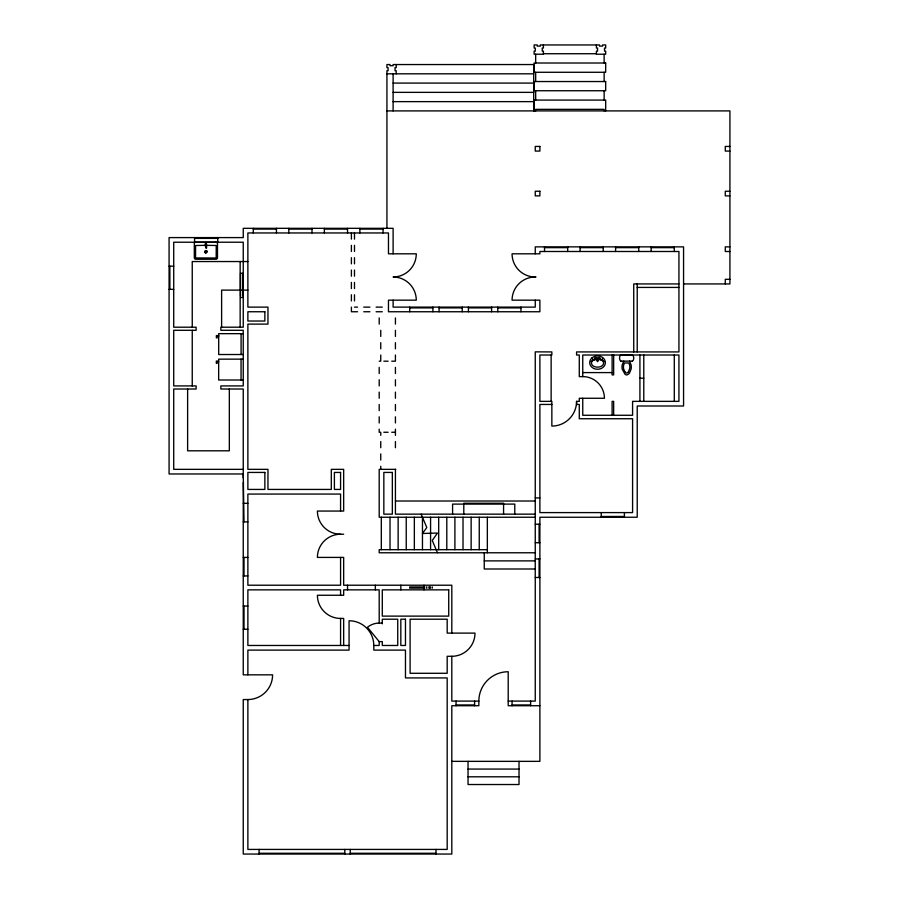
<?xml version="1.0" encoding="UTF-8"?>
<svg xmlns="http://www.w3.org/2000/svg" width="899" height="899" viewBox="0 0 899 899"><rect width="100%" height="100%" fill="white"/><g stroke="black" fill="none" stroke-linecap="round" stroke-linejoin="round"><path stroke-width="1.35" d="M204.938 251.709C210.624 249.113 202.073 255.383 206.86 251.709M598.633 357.892L597.97 360.69L597.093 360.69L596.442 357.892L598.633 357.892L598.082 360.207L596.981 360.207L596.442 357.892M623.726 361.128L622.209 364.904A11.451 11.451 0 0 0 622.209 369.141L625.041 374.276A4.034 4.034 0 0 0 626.648 374.95A4.102 4.102 0 0 0 628.502 374.085L628.963 373.681A5.416 5.416 0 0 0 629.57 372.916L631.087 369.141A11.451 11.451 0 0 0 631.087 364.904L629.57 361.128M628.468 371.759L629.682 368.725A9.159 9.159 0 0 0 629.682 365.331L628.884 362.994L624.434 362.949L623.603 365.331A9.159 9.159 0 0 0 623.603 368.725L624.827 371.759M603.015 358.386L601.105 360.072M597.06 360.51L597.532 361.679L598.015 360.51M594.003 360.061L592.048 358.386M632.323 361.128C634.245 360.409 634.2 355.746 632.323 355.015M604.117 361.623L603.735 361.488A3.36 3.36 0 0 0 602.285 360.128M596.812 359.465L595.116 359.701A7.181 7.181 0 0 0 593.295 360.375A4.315 4.315 0 0 0 591.913 361.522A1.764 1.764 0 0 0 591.542 362.612L591.542 363.252A2.573 2.573 0 0 0 591.947 364.634A4.517 4.517 0 0 0 593.295 365.994A6.507 6.507 0 0 0 595.149 366.814A9.237 9.237 0 0 0 599.925 366.814A6.507 6.507 0 0 0 601.779 365.994A4.517 4.517 0 0 0 603.128 364.634A2.573 2.573 0 0 0 603.532 363.252L603.532 362.612A1.764 1.764 0 0 0 603.162 361.522A4.315 4.315 0 0 0 601.779 360.375A7.181 7.181 0 0 0 599.959 359.701L598.262 359.465M590.958 361.623L591.34 361.488A3.36 3.36 0 0 1 592.789 360.128M543.401 53.726L596.408 53.726M534.13 64.548L393.11 64.548L393.11 65.706L390.02 65.706L390.02 64.548L386.93 64.548L386.93 67.639L388.087 67.639L388.087 70.729L386.93 70.729L386.93 228.324M386.93 73.819L533.703 73.819M393.11 83.09L533.703 83.09M393.11 92.361L533.703 92.361M393.11 101.632L533.703 101.632M386.93 110.903L729.921 110.903L729.921 283.938L683.566 283.938M729.921 146.436L725.279 146.436L725.279 151.077L729.921 151.077M729.921 191.24L725.279 191.24L725.279 195.881L729.921 195.881M253.282 229.099L276.465 229.099M288.815 229.099L311.998 229.099M324.359 229.099L347.531 229.099M359.892 229.099L383.064 229.099M194.577 238.37L217.749 238.37M205.399 245.337L195.566 245.506L195.555 257.934L216.176 258.002L216.243 245.494L206.399 245.337M729.921 246.865L725.279 246.865L725.279 251.495L729.921 251.495M544.513 247.641L567.696 247.641M580.057 247.641L603.229 247.641M615.59 247.641L638.762 247.641M651.123 247.641L674.295 247.641M247.877 261.542L192.251 261.542L192.251 327.202M169.079 266.171L173.721 266.171M343.665 534.231L340.575 534.231A23.172 23.172 0 0 1 317.403 511.059L343.665 511.059L343.665 469.345L331.304 469.345L331.304 489.427L267.958 489.427L267.958 469.345L247.877 469.345L247.877 324.112L267.958 324.112L267.958 307.121L247.877 307.121L247.877 232.953L388.469 232.953L388.469 253.81L416.282 253.81A23.172 23.172 0 0 1 393.11 276.993A23.172 23.172 0 0 1 416.282 300.165L388.469 300.165L388.469 311.751L539.883 311.751L539.883 300.165L512.07 300.165A23.172 23.172 0 0 1 535.253 276.993L536.018 276.993M729.921 279.308L725.279 279.308L725.279 283.938M678.936 283.938L633.739 283.938L633.739 351.925M637.222 287.422L678.936 287.422M169.079 289.354L173.721 289.354M247.877 290.119L221.615 290.119L221.615 327.202M354.487 307.121L357.577 307.121M363.747 307.121L369.927 307.121M376.108 307.121L382.289 307.121M409.719 307.885L432.891 307.885M439.072 307.885L462.243 307.885M468.424 307.885L491.607 307.885M497.776 307.885L520.959 307.885M357.577 311.751L351.397 311.751L351.397 307.121M363.747 311.751L369.927 311.751M376.108 311.751L382.289 311.751M243.404 333.664L218.693 333.664L218.693 354.521L243.404 354.521M218.693 335.574L216.367 335.574L216.367 337.889L217.142 337.889L217.142 336.338L218.693 336.338M632.424 355.015L620.973 355.015C619.063 355.746 619.051 360.409 620.973 361.128M243.371 359.151L218.659 359.151L218.659 380.007L243.371 380.007M218.659 361.061L216.333 361.061L216.333 363.376L217.108 363.376L217.108 361.836L218.659 361.836M620.872 361.128L632.424 361.128M379.198 361.196L380.749 361.196L380.749 355.015M383.839 361.196L388.087 361.196M391.728 361.196L395.425 361.196L395.425 355.015M582.754 372.591L612.107 372.591M508.205 701.096L535.253 701.096L535.253 351.857L551.851 351.925L551.851 355.015L539.883 355.015L539.883 401.359L551.851 401.359L551.851 426.081A24.723 24.723 0 0 0 576.574 401.359L579.282 401.359L579.282 398.268L604.431 398.268A21.677 21.677 0 0 0 582.754 376.591L579.282 376.647L579.282 355.015L576.574 355.015L576.574 351.925L678.936 351.925L678.936 251.495L539.883 251.495L539.883 253.81L512.07 253.81A23.172 23.172 0 0 0 535.253 276.993M639.919 378.187L643.785 378.187M551.851 404.449L539.883 404.449L539.883 512.599L632.581 512.599L632.581 418.743L579.282 418.743L579.282 404.449L576.574 404.449L576.574 401.359M383.839 432.262L388.087 432.262M391.728 432.262L395.425 432.262M243.247 469.345L173.721 469.345L173.721 389.009L196.117 389.009L196.117 385.918L173.721 385.918L173.721 330.293L196.117 330.293L196.117 327.202L173.721 327.202L173.721 242.224L243.247 242.224L243.247 327.202L220.839 327.202L220.839 330.293L243.247 330.293L243.247 385.918L220.839 385.918L220.839 389.009L243.247 389.009L243.247 477.841M395.807 469.345L379.198 469.345L379.198 517.24L535.253 517.24M535.253 497.922L539.883 497.922M395.425 501.013L535.253 501.013M243.247 503.339L247.877 503.339M535.253 514.149L395.425 514.149L395.425 469.345M601.251 516.464L624.423 516.464M243.247 521.87L247.877 521.87M535.253 524.196L539.883 524.196M535.253 542.726L539.883 542.726M487.348 549.682L379.198 549.682L379.198 552.773L535.253 552.773M243.247 557.414L247.877 557.414M535.253 558.953L539.883 558.953M484.258 560.886L535.253 560.886M535.253 569L484.258 569L484.258 552.773M243.247 575.944L247.877 575.944M535.253 577.495L539.883 577.495M424.643 586.957L409.697 586.957L409.697 588.115L424.643 588.115M426.351 586.957L426.946 586.957M428.756 586.957L429.531 586.957M430.059 586.957L430.733 586.957M432.363 586.957L432.363 588.115M426.351 588.115L426.946 588.115M428.756 588.115L429.531 588.115M430.059 588.115L430.733 588.115M243.247 606.072L247.877 606.072M247.877 674.834L247.877 650.112L349.07 650.112L349.07 620.76A24.723 24.723 0 0 1 373.793 645.471L379.198 645.471L379.198 641.616L367.455 627.266A18.542 18.542 0 0 1 379.198 623.074L379.198 589.856L343.665 589.856L343.665 595.262L317.403 595.262A23.172 23.172 0 0 0 340.575 618.433L343.665 618.433L343.665 645.471M379.198 623.074L382.289 623.074M243.247 629.255L247.877 629.255M379.198 641.616L382.289 641.616L382.289 645.471L397.74 645.471L397.74 619.209L382.289 619.209L382.289 623.85M349.07 645.471L247.877 645.471L247.877 589.856L340.575 589.856L340.575 595.262M451.815 656.292L447.185 656.292L447.185 673.284L410.101 673.284L410.101 619.209L447.185 619.209L447.185 633.11L474.998 633.11A23.172 23.172 0 0 1 451.815 656.292L451.815 701.096L478.852 701.096A29.352 29.352 0 0 1 508.205 671.744L508.205 705.726L539.883 705.726M243.247 482.471L243.247 674.834L272.599 674.834A24.723 24.723 0 0 1 247.877 699.546L243.247 699.546L243.247 854.05L451.815 854.05L451.815 705.726L478.852 705.726L478.852 701.096M456.063 704.962L474.605 704.962M512.07 704.962L530.612 704.962M451.815 761.352L539.883 761.352L539.883 517.24L637.222 517.24L637.222 406L683.566 406L683.566 246.865L535.253 246.865L535.253 253.81M468.042 769.072L519.026 769.072M468.042 776.803L519.026 776.803M259.081 853.275L344.823 853.275M350.228 853.275L435.981 853.275M421.148 514.149L426.8 527.533L422.463 533.478L437.465 533.062L432.262 540.445L437.465 552.773M674.295 246.865L674.295 251.495M674.295 355.015L674.295 401.359M651.123 246.865L651.123 251.495M643.785 355.015L643.785 401.359M639.919 355.015L639.919 401.359M638.762 246.865L638.762 251.495M637.222 283.938L637.222 351.925M624.423 512.599L624.423 517.24M615.59 246.865L615.59 251.495M613.657 355.015L613.657 374.905L612.107 374.905L612.107 355.015M613.657 415.271L613.657 401.359L612.107 401.359L612.107 415.271M605.679 110.903L605.679 100.081L534.13 100.081L534.13 110.903M604.139 54.221L604.139 63.009M604.139 72.28L604.139 81.539M604.139 90.743L604.139 100.081M604.139 110.903L604.139 109.352L535.669 109.352L535.669 110.903M603.229 246.865L603.229 251.495M601.251 512.599L601.251 517.24M596.408 44.95L596.408 48.04L597.565 48.04L597.565 51.131L596.408 51.131L596.408 54.221L605.679 54.221L605.679 51.131L604.521 51.131L604.521 48.04L605.679 48.04L605.679 44.95L602.588 44.95L602.588 46.107L599.498 46.107L599.498 44.95L540.31 44.95L540.31 46.107L537.22 46.107L537.22 44.95L534.13 44.95L534.13 48.04L535.287 48.04L535.287 51.131L534.13 51.131L534.13 54.221L543.401 54.221L543.401 51.131L542.243 51.131L542.243 48.04L543.401 48.04L543.401 44.95M582.754 376.647L582.754 355.015L678.936 355.015L678.936 401.359L632.581 401.359L632.581 415.271L582.754 415.271L582.754 398.268M580.057 246.865L580.057 251.495M567.696 246.865L567.696 251.495M551.132 355.015L551.132 401.359M544.513 246.865L544.513 251.495M539.108 524.196L539.108 542.726M539.108 558.953L539.108 577.495M535.669 54.221L535.669 63.009M535.669 72.28L535.669 81.539M535.669 90.743L535.669 100.081M535.253 300.165L535.253 307.121L393.11 307.121L393.11 300.165M533.703 64.548L533.703 110.903M530.612 701.096L530.612 705.726M520.959 307.121L520.959 311.751M519.026 761.352L519.026 784.524L468.042 784.524L468.042 761.352M514.779 514.149L514.779 504.103L452.59 504.103L452.59 514.149M512.07 701.096L512.07 705.726M503.575 514.149L503.575 503.238L463.794 503.238L463.794 514.149M497.776 307.121L497.776 311.751M491.607 307.121L491.607 311.751M487.348 517.24L487.348 552.773M479.246 517.24L479.246 549.682M474.605 701.096L474.605 705.726M471.132 517.24L471.132 549.682M468.424 307.121L468.424 311.751M463.019 517.24L463.019 549.682M462.243 307.121L462.243 311.751M456.063 701.096L456.063 705.726M454.905 517.24L454.905 549.682M451.815 633.11L451.815 585.215L343.665 585.215L343.665 557.414L317.403 557.414A23.172 23.172 0 0 1 340.575 534.231M446.792 517.24L446.792 549.682M439.072 307.121L439.072 311.751M438.69 517.24L438.69 549.682M435.981 849.42L435.981 854.05M432.891 307.121L432.891 311.751M430.576 517.24L430.576 549.682M424.002 585.215L424.002 589.856M422.463 517.24L422.463 549.682M414.349 517.24L414.349 549.682M409.719 307.121L409.719 311.751M406.236 517.24L406.236 549.682M400.83 585.215L400.83 589.856M398.133 517.24L398.133 549.682M396.201 64.548L396.201 67.639L395.043 67.639L395.043 70.729L396.201 70.729L396.201 73.819M395.425 317.931L395.425 324.112M395.425 330.293L395.425 336.473M395.425 342.654L395.425 348.834M395.425 367.376L395.425 373.557M395.425 379.738L395.425 385.918M395.425 392.099L395.425 398.268M395.425 404.449L395.425 410.629M395.425 416.81L395.425 422.991M395.425 429.171L395.425 435.352M395.425 441.533L395.425 447.713M393.11 73.819L393.11 110.903M393.11 253.81L393.11 228.324L243.247 228.324L243.247 237.594L169.079 237.594L169.079 473.975L243.247 473.975L244.011 521.87M390.02 517.24L390.02 549.682M383.064 228.324L383.064 232.953M381.311 517.24L381.311 549.682M380.749 330.293L380.749 336.473M380.749 342.654L380.749 348.834M380.749 435.352L380.749 432.262L379.198 432.262L379.198 429.171M380.749 441.533L380.749 447.713M380.749 453.894L380.749 460.074M380.749 466.255L380.749 469.345M379.198 317.931L379.198 324.112M379.198 367.376L379.198 373.557M379.198 379.738L379.198 385.918M379.198 392.099L379.198 398.268M379.198 404.449L379.198 410.629M379.198 416.81L379.198 422.991M375.344 585.215L375.344 589.856M373.793 645.471L373.793 650.112L405.471 650.112L405.471 677.925L447.185 677.925L447.185 849.42L247.877 849.42L247.877 699.546M359.892 228.324L359.892 232.953M354.487 232.953L354.487 239.134M354.487 245.315L354.487 251.495M354.487 257.676L354.487 263.857M354.487 270.037L354.487 276.218M354.487 282.398L354.487 288.579M354.487 294.76L354.487 300.94M351.397 232.953L351.397 239.134M351.397 245.315L351.397 251.495M351.397 257.676L351.397 263.857M351.397 270.037L351.397 276.218M351.397 282.398L351.397 288.579M351.397 294.76L351.397 300.94M350.228 849.42L350.228 854.05M347.531 228.324L347.531 232.953M347.531 585.215L347.531 589.856M344.823 849.42L344.823 854.05M340.575 511.059L340.575 494.068L247.877 494.068L247.877 585.215L340.575 585.215L340.575 557.414M340.575 618.433L340.575 645.471M324.359 228.324L324.359 232.953M311.998 228.324L311.998 232.953M288.815 228.324L288.815 232.953M276.465 228.324L276.465 232.953M259.081 849.42L259.081 854.05M253.282 228.324L253.282 232.953M244.011 557.414L244.011 575.944M244.011 606.072L244.011 629.255M242.854 290.119L242.854 273.285L240.539 273.285L240.539 290.119M242.854 290.647L242.854 291.321M242.854 291.905L242.854 292.467M242.854 293.052L242.854 293.625M242.854 294.198L242.854 294.76M242.854 295.232L242.854 295.838M242.854 297.479L240.539 297.479M241.089 333.664L241.089 354.521M241.056 359.151L241.056 380.007M240.539 290.647L240.539 291.321M240.539 291.905L240.539 292.467M240.539 293.052L240.539 293.625M240.539 294.198L240.539 294.76M240.539 295.232L240.539 295.838M240.157 261.542L240.157 327.202M229.335 389.009L229.335 450.804L187.621 450.804L187.621 389.009M217.749 237.594L217.749 242.224M205.905 250.754L205.905 252.675M194.577 237.594L194.577 242.224M192.251 330.293L192.251 385.918M169.855 266.171L169.855 289.354M628.446 371.748A3.18 3.18 0 0 1 626.659 373.13A3.18 3.18 0 0 1 624.85 371.748M594.857 358.341C596.374 360.184 595.868 356.341 594.868 358.296M595.048 358.353L595.812 358.42L595.059 358.319M599.06 358.341C600.577 360.184 600.06 356.364 599.06 358.296M599.251 358.353L600.015 358.42L599.251 358.319M206.478 243.798C207.399 255.642 203.23 240.426 206.478 243.798M605.679 63.009L534.13 63.009L534.13 72.28L605.679 72.28L605.679 63.009M605.679 81.539L534.13 81.539L534.13 90.743L605.679 90.743L605.679 81.539M539.883 146.436L535.253 146.436L535.253 151.077L539.883 151.077L539.883 146.436M539.883 191.24L535.253 191.24L535.253 195.881L539.883 195.881L539.883 191.24M215.94 242.247L195.858 242.247A1.54 1.54 0 0 0 194.308 243.798L194.308 257.698A1.54 1.54 0 0 0 195.858 259.249L215.94 259.249A1.54 1.54 0 0 0 217.491 257.698L217.491 243.798A1.54 1.54 0 0 0 215.94 242.247M264.868 311.751L247.877 311.751L247.877 321.022L264.868 321.022L264.868 311.751M264.868 472.436L247.877 472.436L247.877 489.427L264.868 489.427L264.868 472.436M340.575 472.436L334.394 472.436L334.394 489.427L340.575 489.427L340.575 472.436M392.335 472.436L383.839 472.436L383.839 514.149L392.335 514.149L392.335 472.436M448.725 589.856L382.289 589.856L382.289 616.118L448.725 616.118L448.725 589.856M405.471 619.209L400.83 619.209L400.83 645.471L405.471 645.471L405.471 619.209M592.003 357.926A6.821 6.821 0 0 0 590.283 360.128A5.652 5.652 0 0 0 590.283 365.095A6.821 6.821 0 0 0 592.003 367.298A7.866 7.866 0 0 0 594.486 368.725A9.204 9.204 0 0 0 600.588 368.725A7.866 7.866 0 0 0 603.072 367.298A6.821 6.821 0 0 0 604.78 365.095A5.652 5.652 0 0 0 604.78 360.128A6.821 6.821 0 0 0 603.072 357.926A7.866 7.866 0 0 0 600.588 356.498A9.204 9.204 0 0 0 594.486 356.498A7.866 7.866 0 0 0 592.003 357.926M205.084 252.529A1.157 1.157 0 0 0 207.017 252.012A1.157 1.157 0 0 0 205.601 250.596A1.157 1.157 0 0 0 205.084 252.529"/></g></svg>
